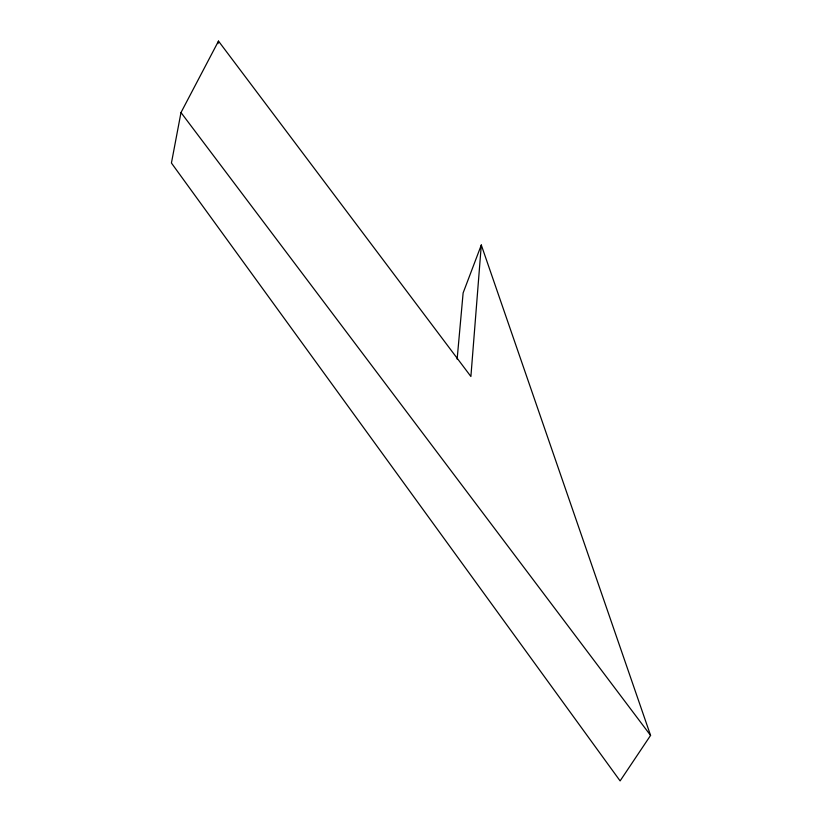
<?xml version="1.0" encoding="UTF-8"?>
<svg xmlns="http://www.w3.org/2000/svg" width="822" height="822" viewBox="0 0 822 822"><rect width="100%" height="100%" fill="white"/><g stroke="black" fill="none" stroke-linecap="round" stroke-linejoin="round"><path stroke-width="1.23" d="M481.302 245.018L470.893 376.497L218.498 41.1L180.994 112.542L171.428 163.023L620.107 780.9L650.572 735.413L481.302 245.018L463.125 292.93L457.135 359.132M217.994 43.607L218.498 41.1M180.994 112.542L650.572 735.413"/></g></svg>
